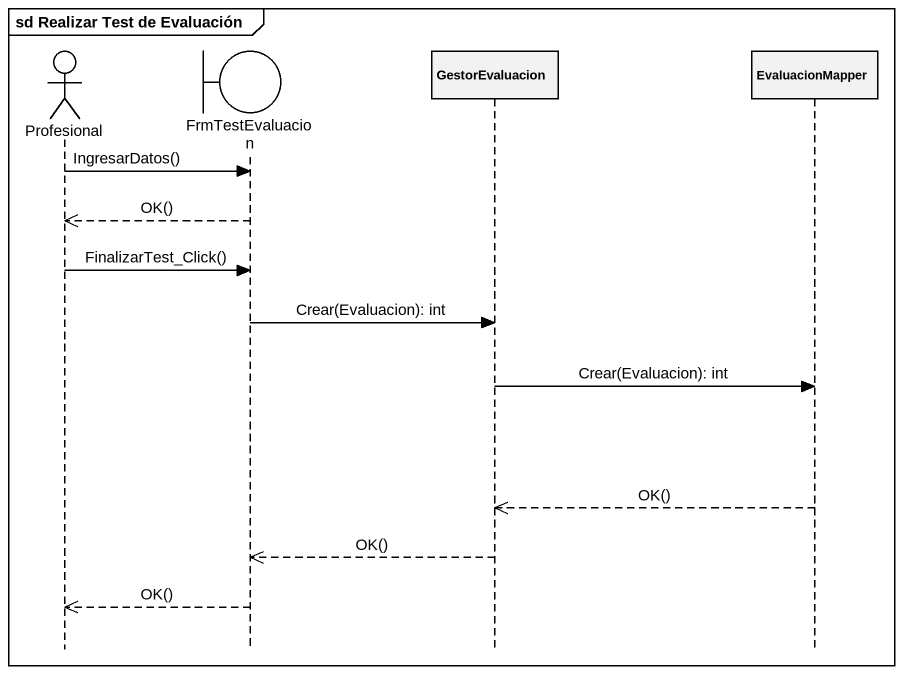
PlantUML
@startuml
mainframe sd Realizar Test de Evaluación
hide footbox
actor Profesional
boundary FrmTestEvaluacion
participant GestorEvaluacion
participant EvaluacionMapper

Profesional -> FrmTestEvaluacion : IngresarDatos()
FrmTestEvaluacion -->> Profesional : OK()
Profesional -> FrmTestEvaluacion : FinalizarTest_Click()
FrmTestEvaluacion -> GestorEvaluacion : Crear(Evaluacion): int
GestorEvaluacion -> EvaluacionMapper : Crear(Evaluacion): int
EvaluacionMapper -->> GestorEvaluacion : OK()
GestorEvaluacion -->> FrmTestEvaluacion : OK()
FrmTestEvaluacion -->> Profesional : OK()
@enduml
